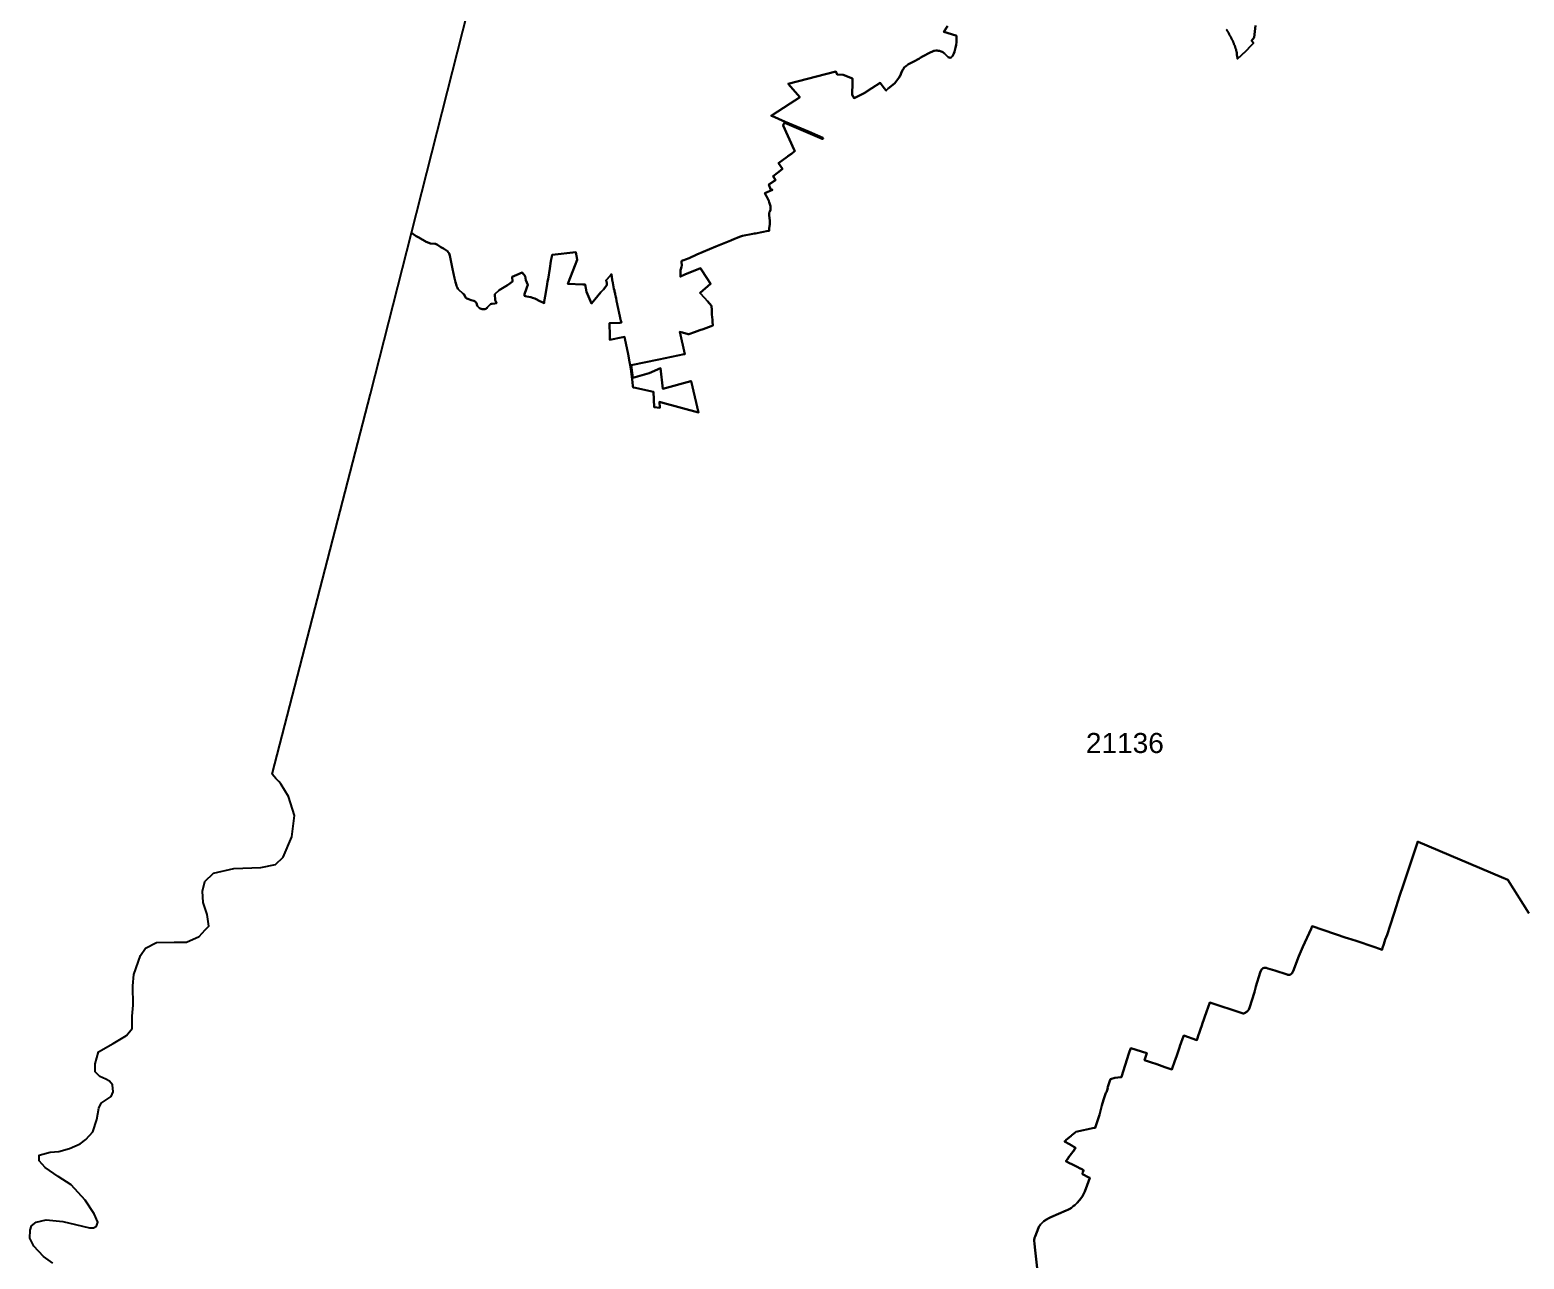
# Model space of a CAD drawing. Header units: inches. Extents: x 1341578 to 1502124, y 557203 to 748561.
# Drawn here: x 1342686 to 1382412, y 651078 to 683758 of the extents above; entities that cross this region are included whole.
import ezdxf
from ezdxf.enums import TextEntityAlignment as Align

# ---------------------------------------------------------------- set-up
doc = ezdxf.new("R2010")
doc.units = ezdxf.units.IN
doc.header["$MEASUREMENT"] = 0
doc.layers.add('Zipcode', color=7, linetype='Continuous')
doc.layers.add('ZipcodeAnno', color=7, linetype='Continuous')
doc.styles.add('Arial', font='arial.ttf')

msp = doc.modelspace()

# ---------------------------------------------------------------- linework, layer by layer
at = {"layer": 'Zipcode'}
for points in [[(1367083, 683855), (1366988, 683710), (1367307, 683605), (1367321, 683600), (1367322, 683580), (1367323, 683479), (1367319, 683420), (1367313, 683374), (1367309, 683354), (1367297, 683292), (1367267, 683174), (1367249, 683129), (1367220, 683074), (1367212, 683063), (1367212, 683062), (1367206, 683055), (1367195, 683038), (1367177, 683025), (1367150, 683018), (1367123, 683022), (1367097, 683035), (1367080, 683050), (1367027, 683106), (1367002, 683129), (1366957, 683162), (1366938, 683174), (1366910, 683186), (1366868, 683199), (1366835, 683205), (1366805, 683207), (1366770, 683207), (1366740, 683204), (1366716, 683198), (1366683, 683186), (1366624, 683157), (1366418, 683047), (1366354, 683012), (1366335, 683001), (1366167, 682912), (1366030, 682838), (1365998, 682816), (1365975, 682796), (1365934, 682754), (1365910, 682721), (1365889, 682684), (1365853, 682605), (1365841, 682581), (1365829, 682559), (1365787, 682486), (1365735, 682413), (1365705, 682374), (1365678, 682345), (1365584, 682262), (1365506, 682196), (1365489, 682182), (1365460, 682158), (1365445, 682145), (1365439, 682153), (1365401, 682206), (1365293, 682353), (1365070, 682207), (1364868, 682074), (1364603, 681941), (1364550, 682028), (1364550, 682042), (1364552, 682147), (1364553, 682248), (1364557, 682470), (1364310, 682561), (1364153, 682574), (1364116, 682651), (1362847, 682325), (1362858, 682311), (1363152, 681966), (1363147, 681963), (1362897, 681801), (1362395, 681476), (1362409, 681470), (1362762, 681318), (1363401, 681044), (1363770, 680885), (1363781, 680881), (1363773, 680873), (1363760, 680860), (1363750, 680865), (1362761, 681289), (1362750, 681294), (1362746, 681295), (1362721, 681243), (1362709, 681220), (1363009, 680573), (1363026, 680536), (1362996, 680514), (1362932, 680467), (1362841, 680400), (1362821, 680386), (1362818, 680384), (1362818, 680384), (1362585, 680214), (1362695, 680067), (1362595, 679988), (1362562, 679961), (1362447, 679870), (1362509, 679764), (1362332, 679647), (1362380, 679526), (1362430, 679508), (1362427, 679503), (1362222, 679421), (1362225, 679413), (1362235, 679396), (1362244, 679378), (1362253, 679363), (1362261, 679348), (1362270, 679334), (1362278, 679319), (1362287, 679304), (1362298, 679286), (1362332, 679210), (1362344, 679181), (1362363, 679126), (1362373, 679075), (1362376, 679036), (1362376, 679000), (1362372, 678975), (1362357, 678934), (1362351, 678917), (1362341, 678882), (1362339, 678855), (1362340, 678830), (1362360, 678682), (1362362, 678640), (1362359, 678593), (1362343, 678480), (1362340, 678446), (1362339, 678419), (1362318, 678417), (1362147, 678380), (1361980, 678349), (1361942, 678342), (1361905, 678334), (1361628, 678280), (1361554, 678258), (1361493, 678230), (1361447, 678213), (1361423, 678203), (1361325, 678161), (1360927, 678000), (1360582, 677857), (1360418, 677784), (1360218, 677693), (1360119, 677654), (1360073, 677639), (1360037, 677626), (1360020, 677615), (1360011, 677598), (1360011, 677561), (1360019, 677517), (1360019, 677490), (1360014, 677462), (1359993, 677395), (1359987, 677370), (1359985, 677345), (1359983, 677230), (1359982, 677203), (1359977, 677201), (1359988, 677205), (1360099, 677251), (1360515, 677424), (1360525, 677408), (1360692, 677153), (1360776, 677024), (1360788, 677009), (1360782, 677004), (1360508, 676766), (1360510, 676763), (1360621, 676635), (1360700, 676545), (1360805, 676423), (1360813, 676311), (1360820, 676207), (1360828, 676104), (1360830, 676068), (1360835, 675999), (1360842, 675896), (1360840, 675895), (1360803, 675883), (1360588, 675805), (1360501, 675773), (1360357, 675721), (1360204, 675666), (1360185, 675672), (1360038, 675714), (1359967, 675735), (1360102, 675136), (1360085, 675133), (1359406, 674993), (1358671, 674841), (1358716, 674510), (1359154, 674633), (1359451, 674765), (1359516, 674218), (1360260, 674416), (1360264, 674416), (1360462, 673588), (1359517, 673845), (1359515, 673846), (1359512, 673846), (1359423, 673870), (1359436, 673709), (1359283, 673732), (1359264, 674134), (1358742, 674248), (1358721, 674253), (1358721, 674257), (1358718, 674281), (1358718, 674287), (1358707, 674395), (1358673, 674679), (1358672, 674684), (1358655, 674801), (1358632, 674935), (1358591, 675139), (1358500, 675556), (1358492, 675597), (1358454, 675589), (1358103, 675521), (1358102, 675565), (1358101, 675621), (1358093, 675958), (1358111, 675959), (1358380, 675971), (1358412, 675975), (1358400, 676026), (1358286, 676555), (1358271, 676630), (1358266, 676652), (1358249, 676728), (1358243, 676751), (1358231, 676807), (1358225, 676831), (1358215, 676877), (1358182, 677033), (1358166, 677116), (1358145, 677263), (1358111, 677220), (1358011, 677103), (1358021, 677029), (1358028, 676972), (1357934, 676859), (1357870, 676783), (1357707, 676588), (1357617, 676480), (1357616, 676482), (1357601, 676517), (1357590, 676545), (1357482, 676798), (1357447, 676991), (1357384, 676993), (1356992, 677006), (1357234, 677642), (1357233, 677650), (1357201, 677845), (1356568, 677780), (1356568, 677779), (1356540, 677612), (1356508, 677416), (1356461, 677130), (1356450, 677067), (1356439, 677000), (1356394, 676725), (1356362, 676533), (1356361, 676523), (1356358, 676504), (1356357, 676502), (1356356, 676494), (1356284, 676530), (1356262, 676540), (1356108, 676617), (1356051, 676639), (1356001, 676652), (1355895, 676673), (1355860, 676680), (1355834, 676685), (1355833, 676728), (1355891, 676885), (1355910, 676938), (1355914, 676951), (1355924, 676979), (1355868, 677108), (1355857, 677210), (1355771, 677309), (1355629, 677248), (1355510, 677196), (1355515, 677066), (1355410, 676988), (1355410, 676988), (1355388, 676971), (1355165, 676836), (1355163, 676835), (1355045, 676736), (1355052, 676577), (1355081, 676522), (1355095, 676491), (1355049, 676481), (1354980, 676475), (1354956, 676471), (1354934, 676463), (1354912, 676450), (1354895, 676434), (1354881, 676416), (1354864, 676393), (1354848, 676374), (1354831, 676360), (1354805, 676344), (1354780, 676335), (1354747, 676331), (1354712, 676333), (1354683, 676341), (1354659, 676352), (1354634, 676367), (1354634, 676367), (1354619, 676382), (1354617, 676384), (1354588, 676413), (1354578, 676435), (1354560, 676497), (1354544, 676520), (1354525, 676536), (1354508, 676545), (1354485, 676553), (1354418, 676574), (1354327, 676606), (1354300, 676620), (1354279, 676636), (1354266, 676651), (1354219, 676732), (1354201, 676751), (1354085, 676857), (1354067, 676877), (1354055, 676897), (1354040, 676927), (1354028, 676967), (1354005, 677051), (1353979, 677161), (1353925, 677402), (1353849, 677761), (1353834, 677809), (1353824, 677830), (1353809, 677850), (1353790, 677871), (1353765, 677892), (1353709, 677929), (1353681, 677944), (1353615, 677981), (1353519, 678042), (1353490, 678058), (1353468, 678067), (1353449, 678071), (1353336, 678080), (1353309, 678086), (1353289, 678093), (1353219, 678125), (1353030, 678237), (1352953, 678277), (1352925, 678295), (1352829, 678366), (1354327, 684260)], [(1343295, 650974), (1343045, 651148), (1342795, 651419), (1342686, 651637), (1342697, 651843), (1342730, 651963), (1342849, 652061), (1343121, 652126), (1343566, 652082), (1343903, 651995), (1344273, 651908), (1344381, 651908), (1344457, 651952), (1344490, 652061), (1344392, 652278), (1344153, 652647), (1343784, 653049), (1343436, 653278), (1343088, 653517), (1342936, 653691), (1342936, 653843), (1343229, 653919), (1343458, 653941), (1343740, 654017), (1344023, 654147), (1344175, 654256), (1344360, 654462), (1344468, 654788), (1344523, 655092), (1344577, 655223), (1344718, 655310), (1344849, 655397), (1344903, 655527), (1344881, 655712), (1344805, 655810), (1344707, 655864), (1344544, 655929), (1344425, 656060), (1344425, 656266), (1344512, 656592), (1344903, 656809), (1345251, 657027), (1345403, 657211), (1345403, 657537), (1345435, 657831), (1345424, 658342), (1345446, 658646), (1345631, 659146), (1345761, 659341), (1346055, 659493), (1346522, 659504), (1346848, 659504), (1347185, 659656), (1347348, 659830), (1347446, 659928), (1347402, 660243), (1347294, 660558), (1347272, 660863), (1347337, 661113), (1347565, 661341), (1348109, 661460), (1348826, 661493), (1349217, 661569), (1349423, 661765), (1349652, 662308), (1349717, 662873), (1349565, 663373), (1349369, 663698), (1349358, 663710), (1349303, 663773), (1349229, 663857), (1349181, 663912), (1349125, 663975), (1351740, 674079), (1352829, 678366), (1352925, 678295), (1352953, 678277), (1353030, 678237), (1353219, 678125), (1353289, 678093), (1353309, 678086), (1353336, 678080), (1353449, 678071), (1353468, 678067), (1353490, 678058), (1353519, 678042), (1353615, 677981), (1353681, 677944), (1353709, 677929), (1353765, 677892), (1353790, 677871), (1353809, 677850), (1353824, 677830), (1353834, 677809), (1353849, 677761), (1353925, 677402), (1353979, 677161), (1354005, 677051), (1354028, 676967), (1354040, 676927), (1354055, 676897), (1354067, 676877), (1354085, 676857), (1354201, 676751), (1354219, 676732), (1354266, 676651), (1354279, 676636), (1354300, 676620), (1354327, 676606), (1354418, 676574), (1354485, 676553), (1354508, 676545), (1354525, 676536), (1354544, 676520), (1354560, 676497), (1354578, 676435), (1354588, 676413), (1354617, 676384), (1354619, 676382), (1354634, 676367), (1354634, 676367), (1354659, 676352), (1354683, 676341), (1354712, 676333), (1354747, 676331), (1354780, 676335), (1354805, 676344), (1354831, 676360), (1354848, 676374), (1354864, 676393), (1354881, 676416), (1354895, 676434), (1354912, 676450), (1354934, 676463), (1354956, 676471), (1354980, 676475), (1355049, 676481), (1355095, 676491), (1355081, 676522), (1355052, 676577), (1355045, 676736), (1355163, 676835), (1355165, 676836), (1355388, 676971), (1355410, 676988), (1355410, 676988), (1355515, 677066), (1355510, 677196), (1355629, 677248), (1355771, 677309), (1355857, 677210), (1355868, 677108), (1355924, 676979), (1355914, 676951), (1355910, 676938), (1355891, 676885), (1355833, 676728), (1355834, 676685), (1355860, 676680), (1355895, 676673), (1356001, 676652), (1356051, 676639), (1356108, 676617), (1356262, 676540), (1356284, 676530), (1356356, 676494), (1356357, 676502), (1356358, 676504), (1356361, 676523), (1356362, 676533), (1356394, 676725), (1356439, 677000), (1356450, 677067), (1356461, 677130), (1356508, 677416), (1356540, 677612), (1356568, 677779), (1356568, 677780), (1357201, 677845), (1357233, 677650), (1357234, 677642), (1356992, 677006), (1357384, 676993), (1357447, 676991), (1357482, 676798), (1357590, 676545), (1357601, 676517), (1357616, 676482), (1357617, 676480), (1357707, 676588), (1357870, 676783), (1357934, 676859), (1358028, 676972), (1358021, 677029), (1358011, 677103), (1358111, 677220), (1358145, 677263), (1358166, 677116), (1358182, 677033), (1358215, 676877), (1358225, 676831), (1358231, 676807), (1358243, 676751), (1358249, 676728), (1358266, 676652), (1358271, 676630), (1358286, 676555), (1358400, 676026), (1358412, 675975), (1358380, 675971), (1358111, 675959), (1358093, 675958), (1358101, 675621), (1358102, 675565), (1358103, 675521), (1358454, 675589), (1358492, 675597), (1358500, 675556), (1358591, 675139), (1358632, 674935), (1358655, 674801), (1358672, 674684), (1358673, 674679), (1358707, 674395), (1358718, 674287), (1358718, 674281), (1358721, 674257), (1358721, 674253), (1358742, 674248), (1359264, 674134), (1359283, 673732), (1359436, 673709), (1359423, 673870), (1359512, 673846), (1359515, 673846), (1359517, 673845), (1360462, 673588), (1360264, 674416), (1360260, 674416), (1359516, 674218), (1359451, 674765), (1359154, 674633), (1358716, 674510), (1358671, 674841), (1359406, 674993), (1360085, 675133), (1360102, 675136), (1359967, 675735), (1360038, 675714), (1360185, 675672), (1360204, 675666), (1360357, 675721), (1360501, 675773), (1360588, 675805), (1360803, 675883), (1360840, 675895), (1360842, 675896), (1360835, 675999), (1360830, 676068), (1360828, 676104), (1360820, 676207), (1360813, 676311), (1360805, 676423), (1360700, 676545), (1360621, 676635), (1360510, 676763), (1360508, 676766), (1360782, 677004), (1360788, 677009), (1360776, 677024), (1360692, 677153), (1360525, 677408), (1360515, 677424), (1360099, 677251), (1359988, 677205), (1359977, 677201), (1359982, 677203), (1359983, 677230), (1359985, 677345), (1359987, 677370), (1359993, 677395), (1360014, 677462), (1360019, 677490), (1360019, 677517), (1360011, 677561), (1360011, 677598), (1360020, 677615), (1360037, 677626), (1360073, 677639), (1360119, 677654), (1360218, 677693), (1360418, 677784), (1360582, 677857), (1360927, 678000), (1361325, 678161), (1361423, 678203), (1361447, 678213), (1361493, 678230), (1361554, 678258), (1361628, 678280), (1361905, 678334), (1361942, 678342), (1361980, 678349), (1362147, 678380), (1362318, 678417), (1362339, 678419), (1362340, 678446), (1362343, 678480), (1362359, 678593), (1362362, 678640), (1362360, 678682), (1362340, 678830), (1362339, 678855), (1362341, 678882), (1362351, 678917), (1362357, 678934), (1362372, 678975), (1362376, 679000), (1362376, 679036), (1362373, 679075), (1362363, 679126), (1362344, 679181), (1362332, 679210), (1362298, 679286), (1362287, 679304), (1362278, 679319), (1362270, 679334), (1362261, 679348), (1362253, 679363), (1362244, 679378), (1362235, 679396), (1362225, 679413), (1362222, 679421), (1362427, 679503), (1362430, 679508), (1362380, 679526), (1362332, 679647), (1362509, 679764), (1362447, 679870), (1362562, 679961), (1362595, 679988), (1362695, 680067), (1362585, 680214), (1362818, 680384), (1362818, 680384), (1362821, 680386), (1362841, 680400), (1362932, 680467), (1362996, 680514), (1363026, 680536), (1363009, 680573), (1362709, 681220), (1362721, 681243), (1362746, 681295), (1362750, 681294), (1362761, 681289), (1363750, 680865), (1363760, 680860), (1363773, 680873), (1363781, 680881), (1363770, 680885), (1363401, 681044), (1362762, 681318), (1362409, 681470), (1362395, 681476), (1362897, 681801), (1363147, 681963), (1363152, 681966), (1362858, 682311), (1362847, 682325), (1364116, 682651), (1364153, 682574), (1364310, 682561), (1364557, 682470), (1364553, 682248), (1364552, 682147), (1364550, 682042), (1364550, 682028), (1364603, 681941), (1364868, 682074), (1365070, 682207), (1365293, 682353), (1365401, 682206), (1365439, 682153), (1365445, 682145), (1365460, 682158), (1365489, 682182), (1365506, 682196), (1365584, 682262), (1365678, 682345), (1365705, 682374), (1365735, 682413), (1365787, 682486), (1365829, 682559), (1365841, 682581), (1365853, 682605), (1365889, 682684), (1365910, 682721), (1365934, 682754), (1365975, 682796), (1365998, 682816), (1366030, 682838), (1366167, 682912), (1366335, 683001), (1366354, 683012), (1366418, 683047), (1366624, 683157), (1366683, 683186), (1366716, 683198), (1366740, 683204), (1366770, 683207), (1366805, 683207), (1366835, 683205), (1366868, 683199), (1366910, 683186), (1366938, 683174), (1366957, 683162), (1367002, 683129), (1367027, 683106), (1367080, 683050), (1367097, 683035), (1367123, 683022), (1367150, 683018), (1367177, 683025), (1367195, 683038), (1367206, 683055), (1367212, 683062), (1367212, 683063), (1367220, 683074), (1367249, 683129), (1367267, 683174), (1367297, 683292), (1367309, 683354), (1367313, 683374), (1367319, 683420), (1367323, 683479), (1367322, 683580), (1367321, 683600), (1367307, 683605), (1366988, 683710), (1367083, 683855)], [(1374498, 683766), (1374505, 683758), (1374511, 683750), (1374516, 683741), (1374522, 683731), (1374528, 683722), (1374534, 683714), (1374539, 683705), (1374545, 683696), (1374549, 683687), (1374553, 683679), (1374553, 683678), (1374558, 683668), (1374563, 683658), (1374568, 683649), (1374574, 683640), (1374579, 683631), (1374583, 683622), (1374589, 683611), (1374593, 683601), (1374598, 683592), (1374605, 683584), (1374612, 683575), (1374617, 683566), (1374621, 683556), (1374627, 683544), (1374632, 683532), (1374637, 683523), (1374641, 683514), (1374646, 683505), (1374653, 683496), (1374658, 683487), (1374663, 683478), (1374667, 683469), (1374670, 683459), (1374673, 683449), (1374677, 683440), (1374681, 683431), (1374684, 683420), (1374688, 683411), (1374691, 683402), (1374694, 683391), (1374697, 683381), (1374700, 683369), (1374706, 683360), (1374711, 683352), (1374717, 683343), (1374722, 683333), (1374725, 683323), (1374728, 683313), (1374731, 683303), (1374734, 683294), (1374735, 683283), (1374738, 683273), (1374741, 683263), (1374745, 683253), (1374750, 683244), (1374753, 683234), (1374755, 683223), (1374755, 683223), (1374757, 683213), (1374760, 683203), (1374764, 683193), (1374767, 683182), (1374770, 683172), (1374772, 683161), (1374774, 683151), (1374775, 683141), (1374775, 683131), (1374775, 683121), (1374776, 683110), (1374776, 683100), (1374776, 683089), (1374778, 683078), (1374781, 683067), (1374783, 683057), (1374785, 683046), (1374786, 683033), (1374788, 683021), (1374792, 683008), (1374793, 682998), (1374793, 682990), (1375016, 683190), (1375036, 683207), (1375141, 683322), (1375215, 683402), (1375187, 683440), (1375165, 683469), (1375236, 683560), (1375275, 683875)], [(1375275, 683875), (1375236, 683560), (1375165, 683469), (1375187, 683440), (1375215, 683402), (1375141, 683322), (1375036, 683207), (1375016, 683190), (1374793, 682990), (1374793, 682998), (1374792, 683008), (1374788, 683021), (1374786, 683033), (1374785, 683046), (1374783, 683057), (1374781, 683067), (1374778, 683078), (1374776, 683089), (1374776, 683100), (1374776, 683110), (1374775, 683121), (1374775, 683131), (1374775, 683141), (1374774, 683151), (1374772, 683161), (1374770, 683172), (1374767, 683182), (1374764, 683193), (1374760, 683203), (1374757, 683213), (1374755, 683223), (1374755, 683223), (1374753, 683234), (1374750, 683244), (1374745, 683253), (1374741, 683263), (1374738, 683273), (1374735, 683283), (1374734, 683294), (1374731, 683303), (1374728, 683313), (1374725, 683323), (1374722, 683333), (1374717, 683343), (1374711, 683352), (1374706, 683360), (1374700, 683369), (1374697, 683381), (1374694, 683391), (1374691, 683402), (1374688, 683411), (1374684, 683420), (1374681, 683431), (1374677, 683440), (1374673, 683449), (1374670, 683459), (1374667, 683469), (1374663, 683478), (1374658, 683487), (1374653, 683496), (1374646, 683505), (1374641, 683514), (1374637, 683523), (1374632, 683532), (1374627, 683544), (1374621, 683556), (1374617, 683566), (1374612, 683575), (1374605, 683584), (1374598, 683592), (1374593, 683601), (1374589, 683611), (1374583, 683622), (1374579, 683631), (1374574, 683640), (1374568, 683649), (1374563, 683658), (1374558, 683668), (1374553, 683678), (1374553, 683679), (1374549, 683687), (1374545, 683696), (1374539, 683705), (1374534, 683714), (1374528, 683722), (1374522, 683731), (1374516, 683741), (1374511, 683750), (1374505, 683758), (1374498, 683766)], [(1369465, 650841), (1369412, 651318), (1369399, 651483), (1369399, 651485), (1369388, 651573), (1369388, 651600), (1369392, 651623), (1369399, 651643), (1369411, 651676), (1369499, 651907), (1369514, 651938), (1369536, 651974), (1369552, 651996), (1369577, 652023), (1369606, 652052), (1369645, 652084), (1369718, 652135), (1369774, 652165), (1369827, 652193), (1370235, 652366), (1370285, 652391), (1370331, 652416), (1370375, 652445), (1370427, 652483), (1370467, 652515), (1370527, 652571), (1370590, 652641), (1370625, 652687), (1370668, 652751), (1370690, 652788), (1370707, 652823), (1370731, 652871), (1370745, 652906), (1370760, 652945), (1370830, 653142), (1370862, 653239), (1370842, 653249), (1370667, 653337), (1370674, 653358), (1370684, 653389), (1370697, 653431), (1370701, 653444), (1370701, 653445), (1370674, 653458), (1370614, 653488), (1370612, 653489), (1370531, 653529), (1370527, 653531), (1370424, 653583), (1370371, 653609), (1370346, 653622), (1370230, 653680), (1370270, 653736), (1370319, 653805), (1370359, 653860), (1370370, 653874), (1370419, 653943), (1370485, 654037), (1370366, 654107), (1370322, 654132), (1370194, 654207), (1370225, 654234), (1370231, 654239), (1370367, 654356), (1370369, 654359), (1370389, 654376), (1370473, 654448), (1370493, 654465), (1370982, 654566), (1371009, 654571), (1371120, 654918), (1371140, 654985), (1371174, 655127), (1371183, 655161), (1371232, 655310), (1371267, 655417), (1371293, 655496), (1371296, 655499), (1371309, 655518), (1371344, 655623), (1371337, 655624), (1371346, 655658), (1371405, 655842), (1371407, 655848), (1371412, 655865), (1371415, 655866), (1371531, 655894), (1371614, 655910), (1371683, 655914), (1371712, 655915), (1371712, 655921), (1371906, 656546), (1371922, 656594), (1371952, 656689), (1372382, 656557), (1372322, 656368), (1372483, 656313), (1372644, 656257), (1372856, 656184), (1373048, 656119), (1373127, 656345), (1373170, 656468), (1373204, 656567), (1373260, 656728), (1373263, 656737), (1373333, 656936), (1373362, 657020), (1373708, 656901), (1373735, 656978), (1373739, 656984), (1373853, 657319), (1373856, 657327), (1373969, 657650), (1374057, 657902), (1374917, 657616), (1374939, 657608), (1374952, 657604), (1374976, 657618), (1375048, 657663), (1375067, 657677), (1375092, 657711), (1375115, 657761), (1375240, 658176), (1375284, 658326), (1375396, 658701), (1375424, 658764), (1375441, 658785), (1375460, 658802), (1375479, 658812), (1375504, 658819), (1375528, 658821), (1375553, 658818), (1375601, 658806), (1375784, 658747), (1376112, 658641), (1376131, 658638), (1376156, 658635), (1376178, 658636), (1376202, 658642), (1376227, 658658), (1376245, 658680), (1376257, 658703), (1376270, 658732), (1376425, 659129), (1376476, 659260), (1376527, 659382), (1376749, 659860), (1376780, 659927), (1377685, 659622), (1377713, 659613), (1377944, 659537), (1378418, 659377), (1378567, 659327), (1378641, 659303), (1378650, 659351), (1378682, 659453), (1378719, 659571), (1378767, 659701), (1378847, 659948), (1378954, 660277), (1379111, 660751), (1379196, 661008), (1379204, 661033), (1379583, 662181), (1379583, 662180), (1379593, 662176), (1381812, 661236), (1381981, 661165), (1382541, 660271)], [(1382541, 660271), (1381981, 661165), (1381812, 661236), (1379593, 662176), (1379583, 662180), (1379583, 662181), (1379204, 661033), (1379196, 661008), (1379111, 660751), (1378954, 660277), (1378847, 659948), (1378767, 659701), (1378719, 659571), (1378682, 659453), (1378650, 659351), (1378641, 659303), (1378567, 659327), (1378418, 659377), (1377944, 659537), (1377713, 659613), (1377685, 659622), (1376780, 659927), (1376749, 659860), (1376527, 659382), (1376476, 659260), (1376425, 659129), (1376270, 658732), (1376257, 658703), (1376245, 658680), (1376227, 658658), (1376202, 658642), (1376178, 658636), (1376156, 658635), (1376131, 658638), (1376112, 658641), (1375784, 658747), (1375601, 658806), (1375553, 658818), (1375528, 658821), (1375504, 658819), (1375479, 658812), (1375460, 658802), (1375441, 658785), (1375424, 658764), (1375396, 658701), (1375284, 658326), (1375240, 658176), (1375115, 657761), (1375092, 657711), (1375067, 657677), (1375048, 657663), (1374976, 657618), (1374952, 657604), (1374939, 657608), (1374917, 657616), (1374057, 657902), (1373969, 657650), (1373856, 657327), (1373853, 657319), (1373739, 656984), (1373735, 656978), (1373708, 656901), (1373362, 657020), (1373333, 656936), (1373263, 656737), (1373260, 656728), (1373204, 656567), (1373170, 656468), (1373127, 656345), (1373048, 656119), (1372856, 656184), (1372644, 656257), (1372483, 656313), (1372322, 656368), (1372382, 656557), (1371952, 656689), (1371922, 656594), (1371906, 656546), (1371712, 655921), (1371712, 655915), (1371683, 655914), (1371614, 655910), (1371531, 655894), (1371415, 655866), (1371412, 655865), (1371407, 655848), (1371405, 655842), (1371346, 655658), (1371337, 655624), (1371344, 655623), (1371309, 655518), (1371296, 655499), (1371293, 655496), (1371267, 655417), (1371232, 655310), (1371183, 655161), (1371174, 655127), (1371140, 654985), (1371120, 654918), (1371009, 654571), (1370982, 654566), (1370493, 654465), (1370473, 654448), (1370389, 654376), (1370369, 654359), (1370367, 654356), (1370231, 654239), (1370225, 654234), (1370194, 654207), (1370322, 654132), (1370366, 654107), (1370485, 654037), (1370419, 653943), (1370370, 653874), (1370359, 653860), (1370319, 653805), (1370270, 653736), (1370230, 653680), (1370346, 653622), (1370371, 653609), (1370424, 653583), (1370527, 653531), (1370531, 653529), (1370612, 653489), (1370614, 653488), (1370674, 653458), (1370701, 653445), (1370701, 653444), (1370697, 653431), (1370684, 653389), (1370674, 653358), (1370667, 653337), (1370842, 653249), (1370862, 653239), (1370830, 653142), (1370760, 652945), (1370745, 652906), (1370731, 652871), (1370707, 652823), (1370690, 652788), (1370668, 652751), (1370625, 652687), (1370590, 652641), (1370527, 652571), (1370467, 652515), (1370427, 652483), (1370375, 652445), (1370331, 652416), (1370285, 652391), (1370235, 652366), (1369827, 652193), (1369774, 652165), (1369718, 652135), (1369645, 652084), (1369606, 652052), (1369577, 652023), (1369552, 651996), (1369536, 651974), (1369514, 651938), (1369499, 651907), (1369411, 651676), (1369399, 651643), (1369392, 651623), (1369388, 651600), (1369388, 651573), (1369399, 651485), (1369399, 651483), (1369412, 651318), (1369465, 650841)]]:
    msp.add_lwpolyline(points, dxfattribs=at)

# ---------------------------------------------------------------- texts
at = {"layer": 'ZipcodeAnno', "color": 18, "style": 'Arial'}
msp.add_text('21136', height=533.3, dxfattribs=at).set_placement((1371798, 664373), align=Align.BOTTOM_CENTER)

doc.saveas('drawing.dxf')
